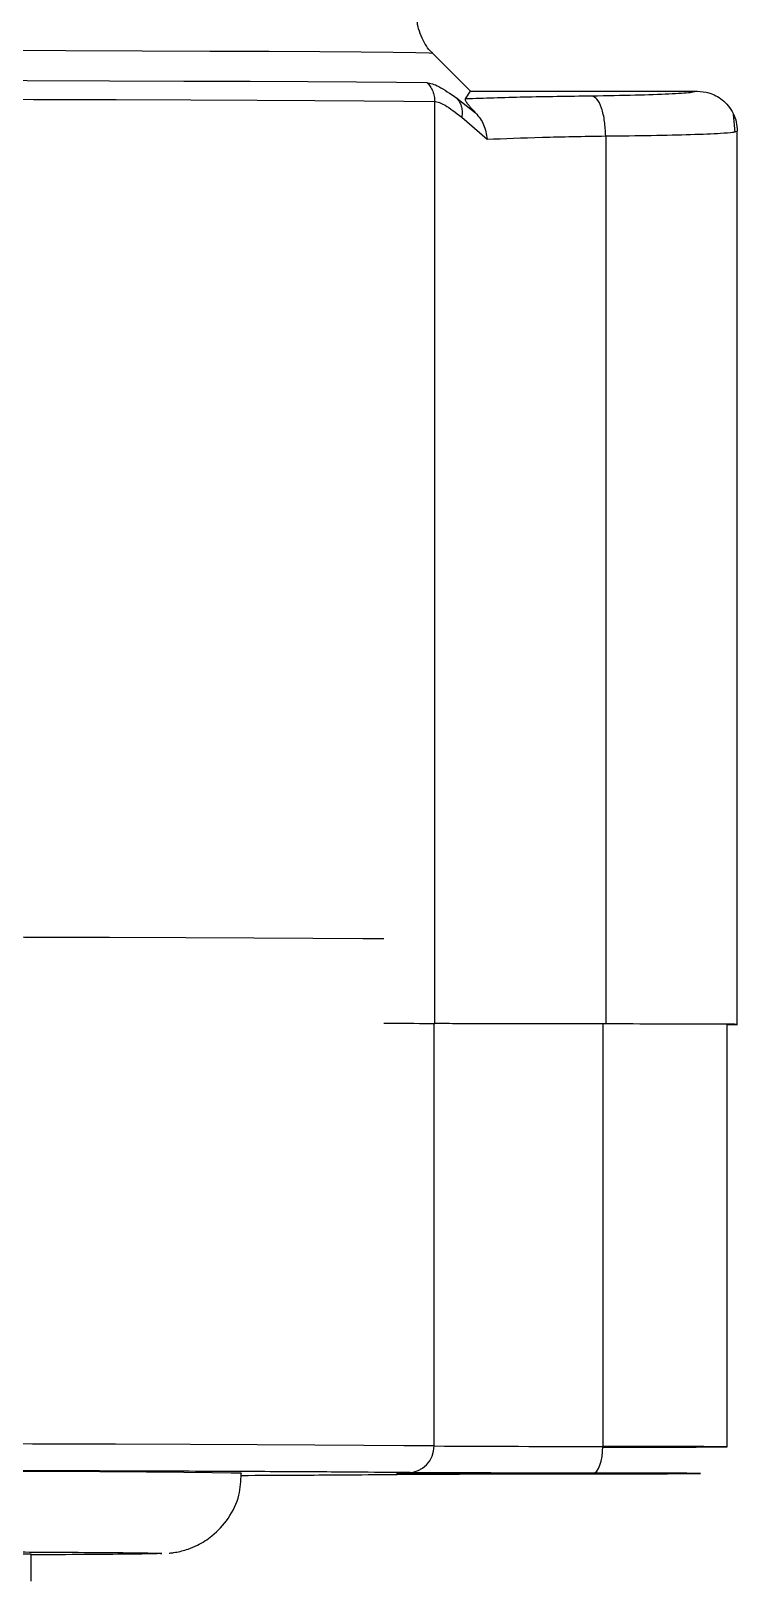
# Model space of a CAD drawing. Header units: millimetres. Extents: x 2085 to 4229, y 754 to 2271.
# Drawn here: x 3134.6 to 3161.1, y 909.8 to 967.9 of the extents above; entities that cross this region are included whole.
import ezdxf

# ---------------------------------------------------------------- set-up
doc = ezdxf.new("R2010")
doc.units = ezdxf.units.MM

msp = doc.modelspace()

# ---------------------------------------------------------------- linework, layer by layer
at = {"color": 7, "linetype": 'Continuous', "lineweight": 25}
for p, q in [((3151.088, 965.683), (3149.673, 967.099)), ((3150.9, 965.391), (3151.087, 965.684)), ((3151.087, 965.684), (3159.587, 965.684)), ((3149.74, 930.716), (3149.74, 965.301)), ((3150.573, 965.416), (3151.276, 964.871)), ((3150.763, 964.768), (3150.755, 964.709)), ((3150.755, 964.709), (3151.705, 963.879)), ((3161.008, 964.135), (3160.944, 964.825)), ((3156.152, 964.002), (3156.152, 930.7)), ((3160.972, 964.157), (3161.087, 964.183)), ((3161.087, 930.684), (3161.087, 964.187)), ((3149.719, 914.873), (3149.719, 930.716)), ((3156.041, 930.699), (3156.041, 914.857)), ((3160.71, 914.842), (3160.71, 930.685)), ((3134.615, 909.809), (3134.615, 910.809)), ((3139.457, 910.845), (3139.51, 910.842))]:
    msp.add_line(p, q, dxfattribs=at)
at = {"color": 7, "linetype": 'Continuous', "lineweight": 25, "flags": 128}
for points in [[(3149.673, 967.099), (3149.533, 967.109), (3149.038, 967.12), (3148.186, 967.131), (3146.981, 967.142), (3145.429, 967.153), (3143.537, 967.164), (3141.314, 967.174), (3138.769, 967.184), (3135.915, 967.194), (3132.765, 967.203), (3129.332, 967.211), (3125.633, 967.22), (3121.684, 967.227), (3117.504, 967.234), (3113.112, 967.241), (3108.528, 967.246), (3103.772, 967.251), (3098.867, 967.256), (3093.834, 967.259)], [(3085.652, 966.145), (3090.854, 966.142), (3095.968, 966.139), (3100.971, 966.135), (3105.84, 966.131), (3110.554, 966.125), (3115.092, 966.119), (3119.433, 966.113), (3123.558, 966.106), (3127.449, 966.098), (3131.088, 966.089), (3134.459, 966.081), (3137.547, 966.071), (3140.338, 966.062), (3142.819, 966.052), (3144.981, 966.041), (3146.812, 966.03), (3148.305, 966.02), (3149.452, 966.008)], [(3085.705, 965.438), (3090.926, 965.436), (3096.059, 965.433), (3101.08, 965.429), (3105.968, 965.424), (3110.699, 965.419), (3115.253, 965.413), (3119.611, 965.406), (3123.751, 965.399), (3127.656, 965.391), (3131.308, 965.383), (3134.692, 965.374), (3137.791, 965.365), (3140.592, 965.355), (3143.083, 965.345), (3145.252, 965.334), (3147.09, 965.324), (3148.588, 965.313), (3149.74, 965.301)], [(3147.837, 933.89), (3147.045, 933.895), (3145.175, 933.906), (3142.961, 933.917), (3140.413, 933.927), (3137.543, 933.937), (3134.365, 933.947), (3130.892, 933.956), (3127.141, 933.964), (3123.13, 933.972), (3118.877, 933.979), (3114.402, 933.986), (3109.725, 933.992), (3104.869, 933.997), (3099.856, 934.002), (3094.709, 934.006)], [(3149.719, 914.873), (3148.579, 914.884), (3147.087, 914.895), (3145.252, 914.906), (3143.08, 914.917), (3140.583, 914.927), (3137.77, 914.937), (3134.656, 914.946), (3131.253, 914.955), (3127.578, 914.963), (3123.647, 914.971), (3119.478, 914.978), (3115.089, 914.985), (3110.501, 914.991), (3105.735, 914.996), (3100.811, 915.001), (3095.752, 915.005), (3090.582, 915.008), (3085.322, 915.011)], [(3155.69, 913.855), (3155.758, 913.874), (3155.824, 913.932), (3155.885, 914.024), (3155.939, 914.149), (3155.982, 914.301), (3156.015, 914.474), (3156.035, 914.662), (3156.041, 914.857)], [(3142.51, 913.842), (3142.465, 913.848), (3142.109, 913.858), (3141.399, 913.869), (3140.338, 913.88), (3138.932, 913.89), (3137.187, 913.9), (3135.113, 913.91), (3132.719, 913.92), (3130.018, 913.929), (3127.023, 913.937), (3123.749, 913.946), (3120.212, 913.953), (3116.43, 913.96), (3112.422, 913.967), (3108.207, 913.973), (3103.807, 913.978), (3099.244, 913.983), (3094.54, 913.987)], [(3158.71, 913.842), (3158.533, 913.839), (3158.013, 913.837), (3157.187, 913.834), (3156.11, 913.833), (3154.856, 913.832), (3153.51, 913.831), (3152.164, 913.832), (3150.91, 913.833), (3149.833, 913.834), (3149.006, 913.837), (3148.487, 913.839), (3148.31, 913.842), (3148.487, 913.845), (3149.006, 913.848), (3149.833, 913.85), (3150.91, 913.852), (3152.164, 913.853), (3153.51, 913.853), (3154.856, 913.853), (3156.11, 913.852), (3157.187, 913.85), (3158.013, 913.848), (3158.533, 913.845), (3158.71, 913.842)], [(3148.735, 913.812), (3148.927, 913.831), (3148.996, 913.848)], [(3155.765, 913.852), (3155.758, 913.849), (3155.69, 913.83)]]:
    msp.add_lwpolyline(points, dxfattribs=at)
at = {"color": 7, "linetype": 'Continuous', "lineweight": 25}
for centre, radius, start, end in [((3148.727, 914.865), 0.992, 270.49558, 0.45811), ((3155.549, 1957.195), 1042.338, 269.679528, 270.027064), ((3156.824, 412.112), 502.745, 89.55713, 90.08916), ((3157.047, 1345.257), 430.43, 269.86614, 270.48756)]:
    msp.add_arc(centre, radius, start, end, dxfattribs=at)
for points, knots in [([(3149.655, 967.122), (3149.648, 967.127), (3149.475, 967.263), (3149.251, 967.687), (3149.059, 968.173), (3149.103, 968.456), (3149.11, 968.502)], [0, 0, 0, 0, 0.017313, 0.441285, 0.909661, 1, 1, 1, 1]), ([(3149.452, 966.008), (3149.582, 965.98), (3149.841, 965.924), (3150.328, 965.585), (3150.573, 965.416)], [0, 0, 0, 0, 0.499286, 1, 1, 1, 1]), ([(3159.587, 965.684), (3159.537, 965.664), (3159.439, 965.624), (3158.587, 965.569), (3157.32, 965.524), (3156.2, 965.506), (3155.639, 965.498)], [0, 0, 0, 0, 0.249914, 0.499831, 0.749722, 1, 1, 1, 1]), ([(3159.587, 965.684), (3159.735, 965.672), (3160.07, 965.642), (3160.471, 965.422), (3160.762, 965.136), (3160.944, 964.852), (3161.064, 964.527), (3161.079, 964.298), (3161.087, 964.183)], [0, 0, 0, 0, 0.18848, 0.4272136, 0.5636211, 0.7073559, 0.8543277, 1, 1, 1, 1]), ([(3149.74, 965.301), (3149.855, 965.274), (3150.09, 965.217), (3150.53, 964.881), (3150.755, 964.709)], [0, 0, 0, 0, 0.48849, 1, 1, 1, 1]), ([(3150.573, 965.416), (3150.606, 965.373), (3150.674, 965.286), (3150.737, 965.126), (3150.772, 964.952), (3150.766, 964.829), (3150.763, 964.768)], [0, 0, 0, 0, 0.2473909, 0.4997222, 0.7521965, 1, 1, 1, 1]), ([(3151.276, 964.871), (3151.236, 964.911), (3151.158, 964.992), (3151.062, 965.1), (3150.988, 965.19), (3150.918, 965.286), (3150.879, 965.365), (3150.893, 965.382), (3150.9, 965.391)], [0, 0, 0, 0, 0.111673, 0.222473, 0.333752, 0.456252, 0.712674, 1, 1, 1, 1]), ([(3155.639, 965.498), (3154.76, 965.485), (3152.972, 965.46), (3151.598, 965.414), (3150.9, 965.391)], [0, 0, 0, 0, 0.4921548, 1, 1, 1, 1]), ([(3156.152, 964.002), (3156.143, 964.186), (3156.125, 964.571), (3156.005, 965.069), (3155.834, 965.419), (3155.703, 965.472), (3155.639, 965.498)], [0, 0, 0, 0, 0.240153, 0.499483, 0.759101, 1, 1, 1, 1]), ([(3151.276, 964.871), (3151.39, 964.727), (3151.621, 964.437), (3151.677, 964.066), (3151.705, 963.879)], [0, 0, 0, 0, 0.494817, 1, 1, 1, 1]), ([(3151.705, 963.879), (3152.357, 963.906), (3153.617, 963.959), (3155.326, 963.988), (3156.152, 964.002)], [0, 0, 0, 0, 0.516726, 1, 1, 1, 1]), ([(3156.152, 964.002), (3156.74, 964.008), (3157.935, 964.022), (3159.438, 964.057), (3160.406, 964.1), (3160.897, 964.134), (3160.955, 964.152), (3160.972, 964.157)], [0, 0, 0, 0, 0.237543, 0.482876, 0.745623, 0.921738, 1, 1, 1, 1]), ([(3147.829, 930.733), (3147.847, 930.733), (3148.744, 930.727), (3149.247, 930.721), (3149.74, 930.716)], [0, 0, 0, 0, 0.019707, 1, 1, 1, 1]), ([(3160.71, 930.68), (3160.72, 930.68), (3161.069, 930.681), (3161.157, 930.685), (3160.865, 930.689), (3159.821, 930.694), (3158.236, 930.697), (3156.847, 930.699), (3156.152, 930.7)], [0, 0, 0, 0, 0.005941, 0.204753, 0.403564, 0.602376, 0.801188, 1, 1, 1, 1]), ([(3148.735, 913.873), (3148.209, 913.878), (3147.146, 913.889), (3144.608, 913.904), (3141.339, 913.92), (3137.276, 913.935), (3132.464, 913.949), (3126.972, 913.962), (3120.878, 913.974), (3114.275, 913.984), (3107.296, 913.993), (3100.054, 914), (3092.677, 914.005), (3087.639, 914.007), (3085.143, 914.008)], [0, 0, 0, 0, 0.0799588, 0.1613715, 0.2441424, 0.3288926, 0.4142166, 0.5, 0.5857784, 0.6711024, 0.7558576, 0.8386237, 0.9200388, 1, 1, 1, 1]), ([(3139.785, 910.855), (3139.8, 910.856), (3139.834, 910.858), (3139.985, 910.877), (3140.229, 910.925), (3140.525, 911.013), (3140.923, 911.179), (3141.471, 911.527), (3142.041, 912.151), (3142.445, 912.967), (3142.473, 913.558), (3142.486, 913.826)], [0, 0, 0, 0, 0.069689, 0.159202, 0.228526, 0.284853, 0.360929, 0.487702, 0.660291, 0.846257, 1, 1, 1, 1]), ([(3142.48, 913.771), (3143.181, 913.774), (3144.99, 913.782), (3147.13, 913.796), (3148.203, 913.807), (3148.735, 913.812)], [0, 0, 0, 0, 0.241773, 0.624302, 1, 1, 1, 1]), ([(3155.69, 913.855), (3154.843, 913.856), (3153.12, 913.857), (3151.028, 913.862), (3149.444, 913.867), (3148.969, 913.871), (3148.735, 913.873)], [0, 0, 0, 0, 0.245796, 0.5, 0.754204, 1, 1, 1, 1]), ([(3148.735, 913.812), (3148.969, 913.814), (3149.444, 913.818), (3151.028, 913.823), (3153.12, 913.827), (3154.843, 913.829), (3155.69, 913.83)], [0, 0, 0, 0, 0.245796, 0.5, 0.754204, 1, 1, 1, 1]), ([(3159.71, 913.842), (3159.657, 913.844), (3159.55, 913.846), (3158.68, 913.85), (3157.379, 913.853), (3156.244, 913.854), (3155.69, 913.855)], [0, 0, 0, 0, 0.244178, 0.5, 0.755822, 1, 1, 1, 1]), ([(3155.69, 913.83), (3156.244, 913.83), (3157.379, 913.832), (3158.68, 913.835), (3159.55, 913.838), (3159.657, 913.841), (3159.71, 913.842)], [0, 0, 0, 0, 0.244178, 0.5, 0.755822, 1, 1, 1, 1]), ([(3002.564, 910.845), (3002.612, 910.848), (3002.719, 910.857), (3003.588, 910.869), (3005.069, 910.883), (3007.245, 910.896), (3010.075, 910.91), (3013.589, 910.923), (3017.743, 910.935), (3022.486, 910.946), (3027.748, 910.956), (3033.44, 910.965), (3039.462, 910.973), (3045.685, 910.979), (3052.051, 910.983), (3058.404, 910.986), (3064.742, 910.988), (3071.01, 910.989), (3077.277, 910.988), (3083.616, 910.986), (3089.968, 910.983), (3096.334, 910.979), (3102.557, 910.973), (3108.58, 910.965), (3114.272, 910.956), (3119.533, 910.946), (3124.277, 910.935), (3128.431, 910.923), (3131.945, 910.91), (3134.775, 910.896), (3136.95, 910.883), (3138.431, 910.869), (3139.303, 910.857), (3139.409, 910.848), (3139.457, 910.845)], [0, 0, 0, 0, 0.023828, 0.053273, 0.084485, 0.115699, 0.147957, 0.180726, 0.213842, 0.247136, 0.28043, 0.313546, 0.346314, 0.378573, 0.409785, 0.440999, 0.470442, 0.499888, 0.529332, 0.558778, 0.58999, 0.621203, 0.653462, 0.68623, 0.719347, 0.752641, 0.785934, 0.819051, 0.851819, 0.884078, 0.915289, 0.946503, 0.975948, 1, 1, 1, 1]), ([(3134.59, 910.809), (3134.596, 910.81), (3134.638, 910.81), (3134.392, 910.812), (3133.799, 910.814), (3132.583, 910.816), (3131.513, 910.816), (3130.852, 910.817)], [0, 0, 0, 0, 0.030225, 0.211144, 0.392436, 0.624543, 1, 1, 1, 1]), ([(3139.51, 910.842), (3139.454, 910.838), (3139.342, 910.829), (3138.446, 910.815), (3136.905, 910.802), (3135.592, 910.793), (3134.644, 910.788), (3134.615, 910.788)], [0, 0, 0, 0, 0.240789, 0.481589, 0.73683, 0.992091, 1, 1, 1, 1])]:
    msp.add_open_spline(points, degree=3, knots=knots, dxfattribs=at)
for points in [[(3149.452, 966.008), (3149.495, 965.96), (3149.581, 965.862), (3149.671, 965.686), (3149.729, 965.498), (3149.737, 965.367), (3149.74, 965.301)], [(3156.152, 930.7), (3155.361, 930.7), (3153.778, 930.702), (3151.866, 930.706), (3150.406, 930.71), (3149.962, 930.714), (3149.74, 930.716)]]:
    msp.add_open_spline(points, degree=3, dxfattribs=at)

doc.saveas('drawing.dxf')
